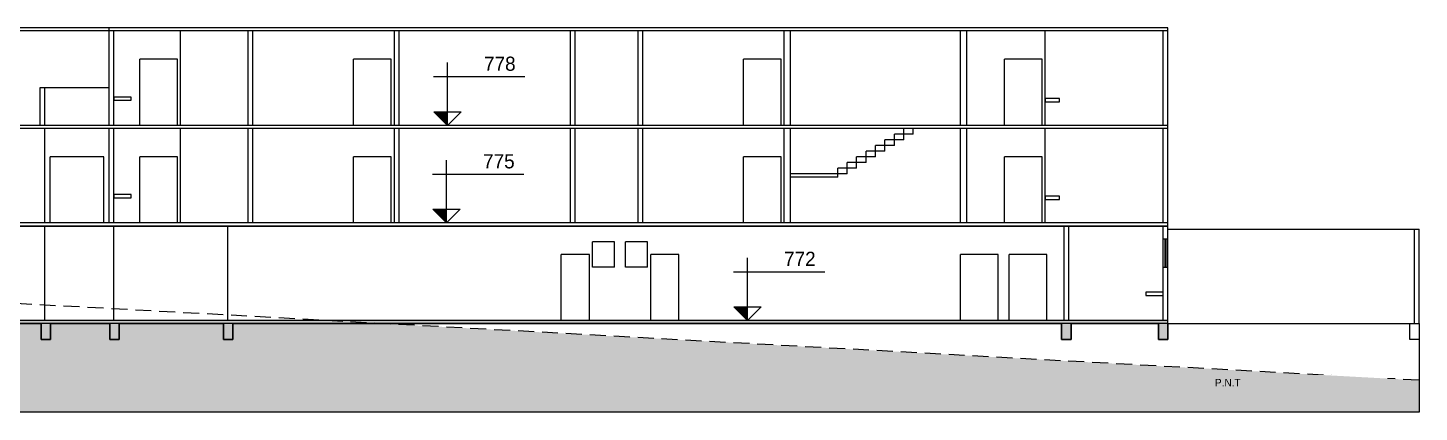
# Model space of a CAD drawing. Header units: centimetres. Extents: x 0 to 1099704, y -139216 to 99734.
# Drawn here: x 1079557 to 1083982, y 12503 to 13724 of the extents above; entities that cross this region are included whole.
import ezdxf

# ---------------------------------------------------------------- set-up
doc = ezdxf.new("R2010")
doc.units = ezdxf.units.CM
doc.header["$LTSCALE"] = 4
doc.linetypes.add('HIDDENX2', pattern=[19.05, 12.7, -6.35])
for name, color, linetype in [('0.1', 1, 'Continuous'), ('0.2', 2, 'Continuous'), ('0.4', 4, 'Continuous'), ('0.6', 6, 'Continuous'), ('03-CONT', 3, 'Continuous'), ('B-SIMBOLOS', 2, 'Continuous'), ('C-TEXTO-02', 2, 'Continuous')]:
    doc.layers.add(name, color=color, linetype=linetype)
doc.layers.add('C-TEXTO-01', color=2, linetype='Continuous', lineweight=20)
doc.styles.add('Esc.125', font='ERASLGHT.TTF', dxfattribs={"height": 22.5})
doc.styles.add('Símbolos', font='ERASLGHT.TTF')

# ---------------------------------------------------------------- blocks, each defined once
blk = doc.blocks.new('NÍVEL 50')
at = {"layer": 'B-SIMBOLOS'}
h = blk.add_hatch(color=256, dxfattribs=at)
h.dxf.hatch_style = 1
h.paths.add_polyline_path([(40852.04, -69907.26), (40852.04, -69898.57), (40843.35, -69898.57)])
blk.add_line((40843.14, -69876.24), (40901.22, -69876.24), dxfattribs=at)
blk.add_lwpolyline([(40852.04, -69907.26), (40843.35, -69898.57), (40860.72, -69898.57), (40852.04, -69907.26), (40852.04, -69867.34)], dxfattribs=at)

msp = doc.modelspace()

# ---------------------------------------------------------------- hatches: boundary and pattern name
at = {"layer": '03-CONT', "true_color": 0x000000}
h = msp.add_hatch(dxfattribs=at)
h.set_pattern_fill('AR-CONC', color=18, scale=150, angle=45)
h.paths.add_polyline_path([(1076591.902, 13094.462), (1076934.408, 13094.462), (1076934.408, 12734.462), (1076964.408, 12734.462), (1076964.408, 13094.462), (1083182.618, 13094.462), (1083182.618, 13104.462), (1072721.385, 13104.462), (1072721.385, 12734.462), (1072751.385, 12734.462), (1072751.385, 13094.462), (1073111.507, 13094.462), (1073111.507, 12734.462), (1073141.507, 12734.462), (1073141.507, 13094.462), (1073386.641, 13094.462), (1073386.641, 12734.462), (1073416.641, 12734.462), (1073416.641, 13094.462), (1073876.282, 13094.462), (1073876.282, 12734.462), (1073906.282, 12734.462), (1073906.282, 13094.462), (1074341.908, 13094.462), (1074341.908, 12734.462), (1074371.908, 12734.462), (1074371.908, 13094.462), (1074557.094, 13094.462), (1074557.094, 12734.462), (1074587.094, 12734.462), (1074587.094, 13094.462), (1075021.395, 13094.462), (1075021.395, 12734.462), (1075051.395, 12734.462), (1075051.395, 13094.462), (1075971.958, 13094.462), (1075971.958, 12734.462), (1076001.958, 12734.462), (1076001.958, 13094.462), (1076265.688, 13094.462), (1076265.688, 12734.462), (1076295.688, 12734.462), (1076295.688, 13094.462), (1076561.902, 13094.462), (1076561.902, 12734.462), (1076591.902, 12734.462)])
at = {"layer": '03-CONT', "true_color": 0xcd6928}
h = msp.add_hatch(dxfattribs=at)
h.set_pattern_fill('AR-CONC', color=32, scale=0.01, angle=45)
h.paths.add_polyline_path([(1080208.643, 12784.462), (1082844.681, 12784.462), (1082844.681, 12734.462), (1082874.681, 12734.462), (1082874.681, 12784.462), (1083152.618, 12784.462), (1083152.618, 12734.462), (1083182.618, 12734.462), (1083182.618, 12794.462), (1079403.321, 12794.462), (1079403.321, 12734.462), (1079433.321, 12734.462), (1079433.321, 12784.462), (1079598.508, 12784.462), (1079598.508, 12734.462), (1079628.508, 12734.462), (1079628.508, 12784.462), (1079817.274, 12784.462), (1079817.274, 12734.462), (1079847.274, 12734.462), (1079847.274, 12784.462), (1080178.643, 12784.462), (1080178.643, 12734.462), (1080208.643, 12734.462)])

# ---------------------------------------------------------------- linework, layer by layer
at = {"layer": '0.1'}
for p, q in [((1082662.618, 13414.462), (1082662.618, 13624.462)), ((1082782.618, 13624.462), (1082662.618, 13624.462)), ((1082782.618, 13414.462), (1082782.618, 13624.462)), ((1082662.618, 13104.462), (1082662.618, 13314.462)), ((1082782.618, 13314.462), (1082662.618, 13314.462)), ((1082782.618, 13104.462), (1082782.618, 13314.462)), ((1079610.618, 12794.462), (1079610.618, 13094.462)), ((1079830.618, 12794.462), (1079830.618, 13094.462)), ((1083167.618, 12964.462), (1083167.618, 13054.462)), ((1083182.618, 12964.462), (1083182.618, 13054.462))]:
    msp.add_line(p, q, dxfattribs=at)
at = {"layer": '0.2'}
for p, q in [((1082792.618, 13414.462), (1082792.618, 13714.462)), ((1079912.618, 13414.462), (1079912.618, 13624.462)), ((1080032.618, 13624.462), (1079912.618, 13624.462)), ((1080032.618, 13414.462), (1080032.618, 13624.462)), ((1080592.618, 13414.462), (1080592.618, 13624.462)), ((1080712.618, 13624.462), (1080592.618, 13624.462)), ((1080712.618, 13414.462), (1080712.618, 13624.462)), ((1081832.618, 13414.462), (1081832.618, 13624.462)), ((1081952.618, 13624.462), (1081832.618, 13624.462)), ((1081952.618, 13414.462), (1081952.618, 13624.462)), ((1079610.618, 13534.462), (1079815.618, 13534.462)), ((1082792.618, 13104.462), (1082792.618, 13404.462)), ((1079628.118, 13104.462), (1079628.118, 13314.462)), ((1079798.118, 13314.462), (1079628.118, 13314.462)), ((1079798.118, 13104.462), (1079798.118, 13314.462)), ((1079912.618, 13104.462), (1079912.618, 13314.462)), ((1080032.618, 13314.462), (1079912.618, 13314.462)), ((1080032.618, 13104.462), (1080032.618, 13314.462)), ((1080592.618, 13104.462), (1080592.618, 13314.462)), ((1080712.618, 13314.462), (1080592.618, 13314.462)), ((1080712.618, 13104.462), (1080712.618, 13314.462)), ((1081832.618, 13104.462), (1081832.618, 13314.462)), ((1081952.618, 13314.462), (1081832.618, 13314.462)), ((1081952.618, 13104.462), (1081952.618, 13314.462)), ((1080192.618, 12794.462), (1080192.618, 13094.462)), ((1083182.618, 13084.462), (1083966.853, 13084.462)), ((1081352.618, 12964.462), (1081352.618, 13044.462)), ((1081422.618, 13044.462), (1081352.618, 13044.462)), ((1081422.618, 12964.462), (1081422.618, 13044.462)), ((1081457.618, 12964.462), (1081457.618, 13044.462)), ((1081527.618, 13044.462), (1081457.618, 13044.462)), ((1081527.618, 12964.462), (1081527.618, 13044.462)), ((1083173.618, 12964.462), (1083173.618, 13054.462)), ((1083176.618, 12964.462), (1083176.618, 13054.462)), ((1081252.618, 12794.462), (1081252.618, 13004.462)), ((1081342.618, 13004.462), (1081252.618, 13004.462)), ((1081342.618, 12794.462), (1081342.618, 13004.462)), ((1081537.618, 12794.462), (1081537.618, 13004.462)), ((1081627.618, 13004.462), (1081537.618, 13004.462)), ((1081627.618, 12794.462), (1081627.618, 13004.462)), ((1082522.618, 12794.462), (1082522.618, 13004.462)), ((1082642.618, 13004.462), (1082522.618, 13004.462)), ((1082642.618, 12794.462), (1082642.618, 13004.462)), ((1082677.618, 12794.462), (1082677.618, 13004.462)), ((1082797.618, 13004.462), (1082677.618, 13004.462)), ((1082797.618, 12794.462), (1082797.618, 13004.462)), ((1081422.618, 12964.462), (1081352.618, 12964.462)), ((1081527.618, 12964.462), (1081457.618, 12964.462))]:
    msp.add_line(p, q, dxfattribs=at)
for points in [[(1079830.618, 13494.462), (1079885.618, 13494.462), (1079885.618, 13504.462), (1079830.618, 13504.462)], [(1082792.618, 13489.462), (1082837.618, 13489.462), (1082837.618, 13499.462), (1082792.618, 13499.462)], [(1079830.618, 13184.462), (1079885.618, 13184.462), (1079885.618, 13194.462), (1079830.618, 13194.462)], [(1082792.618, 13179.462), (1082837.618, 13179.462), (1082837.618, 13189.462), (1082792.618, 13189.462)], [(1083112.618, 12874.462), (1083167.618, 12874.462), (1083167.618, 12884.462), (1083112.618, 12884.462)]]:
    msp.add_lwpolyline(points, close=True, dxfattribs=at)
at = {"layer": '0.4'}
msp.add_line((1079610.618, 13104.462), (1079610.618, 13404.462), dxfattribs=at)
at = {"layer": '0.4', "linetype": 'HIDDENX2'}
msp.add_line((1083981.853, 12604.462), (1071178.508, 13304.462), dxfattribs=at)
at = {"layer": '0.6'}
for p, q in [((1083182.618, 13724.462), (1072721.385, 13724.462)), ((1079815.618, 13414.462), (1079815.618, 13724.462)), ((1083182.618, 13414.462), (1083182.618, 13724.462)), ((1083182.618, 13714.462), (1072721.385, 13714.462)), ((1079830.618, 13414.462), (1079830.618, 13714.462)), ((1080042.618, 13414.462), (1080042.618, 13714.462)), ((1080257.618, 13414.462), (1080257.618, 13714.462)), ((1080272.618, 13414.462), (1080272.618, 13714.462)), ((1080722.618, 13414.462), (1080722.618, 13714.462)), ((1080737.618, 13414.462), (1080737.618, 13714.462)), ((1081282.618, 13414.462), (1081282.618, 13714.462)), ((1081297.618, 13414.462), (1081297.618, 13714.462)), ((1081497.618, 13414.462), (1081497.618, 13714.462)), ((1081512.618, 13414.462), (1081512.618, 13714.462)), ((1081962.618, 13414.462), (1081962.618, 13714.462)), ((1081982.618, 13414.462), (1081982.618, 13714.462)), ((1082522.618, 13414.462), (1082522.618, 13714.462)), ((1082542.618, 13414.462), (1082542.618, 13714.462)), ((1083167.618, 13414.462), (1083167.618, 13714.462)), ((1079595.618, 13414.462), (1079595.618, 13534.462)), ((1079595.618, 13534.462), (1079610.618, 13534.462)), ((1079610.618, 13414.462), (1079610.618, 13534.462)), ((1083182.618, 13414.462), (1078350.618, 13414.462)), ((1083182.618, 13104.462), (1083182.618, 13414.462)), ((1083182.618, 13404.462), (1078350.618, 13404.462)), ((1079815.618, 13104.462), (1079815.618, 13404.462)), ((1079830.618, 13104.462), (1079830.618, 13404.462)), ((1080042.618, 13104.462), (1080042.618, 13404.462)), ((1080257.618, 13104.462), (1080257.618, 13404.462)), ((1080272.618, 13104.462), (1080272.618, 13404.462)), ((1080722.618, 13104.462), (1080722.618, 13404.462)), ((1080737.618, 13104.462), (1080737.618, 13404.462)), ((1081282.618, 13104.462), (1081282.618, 13404.462)), ((1081297.618, 13104.462), (1081297.618, 13404.462)), ((1081497.618, 13104.462), (1081497.618, 13404.462)), ((1081512.618, 13104.462), (1081512.618, 13404.462)), ((1081962.618, 13104.462), (1081962.618, 13404.462)), ((1081982.618, 13104.462), (1081982.618, 13404.462)), ((1082282.618, 13332.263), (1082282.618, 13368.462)), ((1082312.618, 13368.462), (1082282.618, 13368.462)), ((1082312.618, 13350.462), (1082312.618, 13386.462)), ((1082342.618, 13386.462), (1082312.618, 13386.462)), ((1082342.618, 13368.462), (1082312.618, 13368.462)), ((1082342.618, 13368.462), (1082342.618, 13404.462)), ((1082372.618, 13404.462), (1082342.618, 13404.462)), ((1082372.618, 13386.462), (1082342.618, 13386.462)), ((1082372.618, 13386.462), (1082372.618, 13404.462)), ((1082522.618, 13104.462), (1082522.618, 13404.462)), ((1082542.618, 13104.462), (1082542.618, 13404.462)), ((1083167.618, 13104.462), (1083167.618, 13404.462)), ((1082222.618, 13296.263), (1082222.618, 13332.263)), ((1082252.618, 13332.263), (1082222.618, 13332.263)), ((1082252.618, 13314.263), (1082252.618, 13350.263)), ((1082282.618, 13350.263), (1082252.618, 13350.263)), ((1082282.618, 13332.263), (1082252.618, 13332.263)), ((1082312.618, 13350.462), (1082282.618, 13350.462)), ((1082162.618, 13278.263), (1082132.618, 13278.263)), ((1082132.618, 13250.263), (1082132.618, 13278.263)), ((1082162.618, 13260.263), (1082162.618, 13296.263)), ((1082192.618, 13296.263), (1082162.618, 13296.263)), ((1082192.618, 13278.263), (1082162.618, 13278.263)), ((1082192.618, 13278.263), (1082192.618, 13314.263)), ((1082222.618, 13314.263), (1082192.618, 13314.263)), ((1082222.618, 13296.263), (1082192.618, 13296.263)), ((1082252.618, 13314.263), (1082222.618, 13314.263)), ((1082132.618, 13260.263), (1081982.618, 13260.263)), ((1082132.618, 13250.263), (1081982.618, 13250.263)), ((1082132.618, 13250.263), (1082132.618, 13260.263)), ((1082162.618, 13260.263), (1082132.618, 13260.263)), ((1083182.618, 13104.462), (1079403.321, 13104.462)), ((1083182.618, 13054.462), (1083182.618, 13104.462)), ((1083182.618, 13094.462), (1079403.321, 13094.462)), ((1082852.618, 12794.462), (1082852.618, 13094.462)), ((1082867.618, 12794.462), (1082867.618, 13094.462)), ((1083167.618, 13054.462), (1083167.618, 13094.462)), ((1083966.853, 12784.462), (1083966.853, 13084.462)), ((1083966.853, 13084.462), (1083981.853, 13084.462)), ((1083981.853, 12784.462), (1083981.853, 13084.462)), ((1083167.618, 13054.462), (1083182.618, 13054.462)), ((1083167.618, 12794.462), (1083167.618, 12964.462)), ((1083167.618, 12964.462), (1083182.618, 12964.462)), ((1083182.618, 12784.462), (1083182.618, 12964.462)), ((1083182.618, 12794.462), (1079403.321, 12794.462)), ((1083182.618, 12784.462), (1079433.321, 12784.462)), ((1079598.508, 12734.462), (1079598.508, 12784.462)), ((1079628.508, 12784.462), (1079628.508, 12734.462)), ((1079817.274, 12734.462), (1079817.274, 12784.462)), ((1079847.274, 12784.462), (1079847.274, 12734.462)), ((1080178.643, 12734.462), (1080178.643, 12784.462)), ((1080208.643, 12784.462), (1080208.643, 12734.462)), ((1082844.681, 12734.462), (1082844.681, 12784.462)), ((1082874.681, 12784.462), (1082874.681, 12734.462)), ((1083152.618, 12734.462), (1083152.618, 12784.462)), ((1083182.618, 12784.462), (1083981.853, 12784.462)), ((1083182.618, 12784.462), (1083182.618, 12734.462)), ((1083951.853, 12734.462), (1083951.853, 12784.462)), ((1083981.853, 12784.462), (1083981.853, 12734.462)), ((1079628.508, 12734.462), (1079598.508, 12734.462)), ((1079847.274, 12734.462), (1079817.274, 12734.462)), ((1080208.643, 12734.462), (1080178.643, 12734.462)), ((1082874.681, 12734.462), (1082844.681, 12734.462)), ((1083182.618, 12734.462), (1083152.618, 12734.462)), ((1083981.853, 12734.462), (1083951.853, 12734.462)), ((1083981.853, 12734.462), (1083981.853, 12503.276)), ((1083981.853, 12503.276), (1071178.508, 12503.276))]:
    msp.add_line(p, q, dxfattribs=at)
at = {"layer": '03-CONT'}
for points in [[(1076964.408, 13094.462), (1083182.618, 13094.462), (1083182.618, 13104.462), (1072721.385, 13104.462)], [(1079433.321, 12784.462), (1079598.508, 12784.462), (1079598.508, 12734.462), (1079628.508, 12734.462), (1079628.508, 12784.462), (1079817.274, 12784.462), (1079817.274, 12734.462), (1079847.274, 12734.462), (1079847.274, 12784.462), (1080178.643, 12784.462), (1080178.643, 12734.462), (1080208.643, 12734.462), (1080208.643, 12784.462), (1082844.681, 12784.462), (1082844.681, 12734.462), (1082874.681, 12734.462), (1082874.681, 12784.462), (1083152.618, 12784.462), (1083152.618, 12734.462), (1083182.618, 12734.462), (1083182.618, 12794.462), (1079403.321, 12794.462)]]:
    msp.add_lwpolyline(points, dxfattribs=at)

# ---------------------------------------------------------------- block references
at = {"layer": '0.6', "xscale": 5, "yscale": 5, "zscale": 5}
for p in [(876630.941, 362950.749), (876627.913, 362640.749), (877585.172, 362330.749)]:
    msp.add_blockref('NÍVEL 50', p, dxfattribs=at)

# ---------------------------------------------------------------- texts
at = {"layer": 'C-TEXTO-01', "char_height": 45, "width": 979.52194, "attachment_point": 1, "style": 'Esc.125'}
for s, insert in [('778', (1081007.554, 13632.96)), ('775', (1081004.527, 13322.96)), ('772', (1081961.785, 13012.96))]:
    msp.add_mtext(s, dxfattribs=dict(at, insert=insert))

# ---------------------------------------------------------------- next in the draw order: texts
at = {"layer": 'C-TEXTO-02', "insert": (1083332.174, 12609.108, -5606.206), "char_height": 24, "width": 536.35929, "attachment_point": 1, "style": 'Símbolos', "bg_fill": 2}
msp.add_mtext('P.N.T', dxfattribs=at)

# ---------------------------------------------------------------- next in the draw order: hatches: boundary and pattern name
at = {"layer": '0.2'}
h = msp.add_hatch(dxfattribs=at)
h.set_pattern_fill('EARTH', color=256, scale=25, angle=45)
h.paths.add_polyline_path([(1080689.564, 12784.462), (1080208.643, 12784.462), (1080208.643, 12734.462), (1080178.643, 12734.462), (1080178.643, 12784.462), (1079847.274, 12784.462), (1079847.274, 12734.462), (1079817.274, 12734.462), (1079817.274, 12784.462), (1079628.508, 12784.462), (1079628.508, 12734.462), (1079598.508, 12734.462), (1079598.508, 12784.462), (1079433.321, 12784.462), (1079433.321, 12734.462), (1079403.321, 12734.462), (1079403.321, 12854.785), (1076964.41, 12988.128), (1076964.408, 12734.462), (1076934.408, 12734.462), (1076934.197, 12989.78), (1076592.622, 13008.455), (1076592.622, 12734.462), (1076561.902, 12734.462), (1076561.902, 13008.879), (1076296.147, 13024.665), (1076296.147, 12734.462), (1076265.688, 12734.462), (1076265.437, 13026.344), (1076001.499, 13040.774), (1076001.958, 12734.462), (1075971.958, 12734.462), (1075971.958, 13042.545), (1075051.395, 13092.651), (1075051.395, 12734.462), (1075021.395, 12734.462), (1075021.395, 13094.462), (1074587.094, 13094.462), (1074587.094, 12734.462), (1074557.094, 12734.462), (1074557.094, 13094.462), (1074371.908, 13094.462), (1074371.908, 12734.462), (1074341.908, 12734.462), (1074341.908, 13094.462), (1073906.282, 13094.462), (1073906.282, 12734.462), (1073876.282, 12734.462), (1073876.282, 13094.462), (1073416.641, 13094.462), (1073416.641, 12734.462), (1073386.641, 12734.462), (1073386.641, 13094.462), (1073141.507, 13094.462), (1073141.507, 12734.462), (1073111.507, 12734.462), (1073111.507, 13094.462), (1072751.385, 13094.462), (1072751.385, 12734.462), (1072721.385, 12734.462), (1072721.385, 13104.462), (1071178.508, 13104.462), (1071178.508, 12503.276), (1083981.853, 12503.276), (1083981.853, 12604.462)])

doc.saveas('drawing.dxf')
